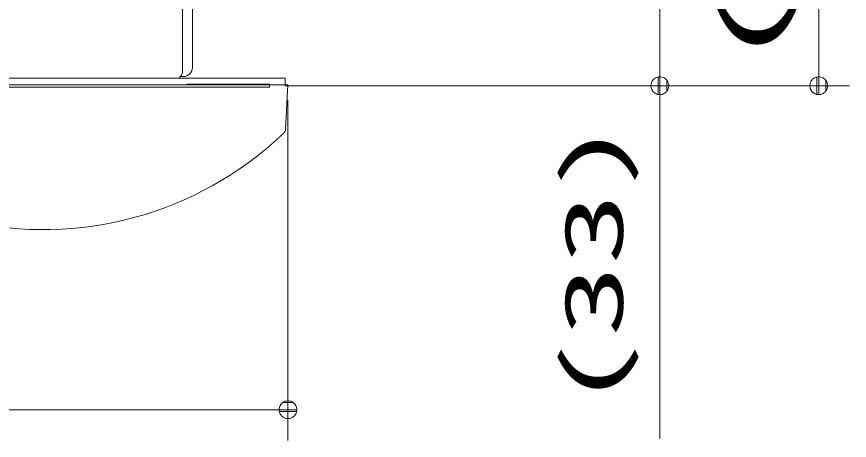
# Model space of a CAD drawing. Units: millimetres on the paper. Extents: x -305 to 305, y -152 to 152.
# Drawn here: x -77.22 to -50.01, y 77.89 to 91.73 of the extents above; entities that cross this region are included whole.
import ezdxf
from ezdxf.enums import TextEntityAlignment as Align

# ---------------------------------------------------------------- set-up
doc = ezdxf.new("R2010")
doc.units = ezdxf.units.MM
doc.linetypes.add('LONG_DASHED2', pattern=[13, 12, -1])
doc.layers.add('0-2_S3', color=7, linetype='Continuous', lineweight=9)
doc.layers.add('0-4_0', color=7, linetype='Continuous', lineweight=9)
doc.styles.add('ＭＳ ゴシック', font='')
doc.styles.get('ＭＳ ゴシック').set_extended_font_data('MS Gothic')

# ---------------------------------------------------------------- blocks, each defined once
blk = doc.blocks.new('_DOTSMALL')
at = {"layer": '0-4_0'}
for p, q in [((0.0746, 0.1), (-0.0746, 0.1)), ((0.1223, -0.0248), (-0.1223, -0.0248))]:
    blk.add_line(p, q, dxfattribs=at)
for points in [[(0.125, 0), (0.124, 0.0157), (0.1211, 0.0311), (0.1162, 0.046), (0.1095, 0.0602), (0.1011, 0.0735), (0.0911, 0.0856), (0.0797, 0.0963), (0.067, 0.1055), (0.0532, 0.1131), (0.0386, 0.1189), (0.0234, 0.1228), (0.0078, 0.1248), (-0.0078, 0.1248), (-0.0234, 0.1228), (-0.0386, 0.1189), (-0.0532, 0.1131), (-0.067, 0.1055), (-0.0797, 0.0963), (-0.0911, 0.0856), (-0.1011, 0.0735), (-0.1095, 0.0602), (-0.1162, 0.046), (-0.1211, 0.0311), (-0.124, 0.0157), (-0.125, 0), (0, 0)], [(-0.125, 0), (-0.124, -0.0157), (-0.1211, -0.0311), (-0.1162, -0.046), (-0.1095, -0.0602), (-0.1011, -0.0735), (-0.0911, -0.0856), (-0.0797, -0.0963), (-0.067, -0.1055), (-0.0532, -0.1131), (-0.0386, -0.1189), (-0.0234, -0.1228), (-0.0078, -0.1248), (0.0078, -0.1248), (0.0234, -0.1228), (0.0386, -0.1189), (0.0532, -0.1131), (0.067, -0.1055), (0.0797, -0.0963), (0.0911, -0.0856), (0.1011, -0.0735), (0.1095, -0.0602), (0.1162, -0.046), (0.1211, -0.0311), (0.124, -0.0157), (0.125, 0), (0, 0)]]:
    blk.add_lwpolyline(points, close=True, dxfattribs=at)

msp = doc.modelspace()

# ---------------------------------------------------------------- linework, layer by layer
at = {"layer": '0-2_S3'}
for p, q in [((-71.47, 90.075), (-71.47, 106.126)), ((-71.8, 103.326), (-71.8, 89.93)), ((-51.008, 99.537), (-51.008, 89.475)), ((-56.2, 92.757), (-56.2, 89.475)), ((-71.9, 89.725), (-71.831, 89.821)), ((-104.261, 89.725), (-68.441, 89.725)), ((-71.862, 89.775), (-71.77, 89.775)), ((-68.441, 89.505), (-68.441, 89.725)), ((-103.354, 89.505), (-68.35, 89.505)), ((-68.45, 89.475), (-50.008, 89.475)), ((-68.35, 89.505), (-68.426, 88.046)), ((-56.2, 89.475), (-56.2, 77.955)), ((-68.35, 89.005), (-68.35, 77.89)), ((-68.35, 78.89), (-104.352, 78.89))]:
    msp.add_line(p, q, dxfattribs=at)
at = {"layer": '0-2_S3', "linetype": 'LONG_DASHED2'}
for p, q in [((-68.95, 89.525), (-71.65, 89.525)), ((-68.95, 89.475), (-68.95, 89.525)), ((-103.752, 89.425), (-68.95, 89.425)), ((-68.95, 89.425), (-68.95, 89.475))]:
    msp.add_line(p, q, dxfattribs=at)
at = {"layer": '0-2_S3'}
for points in [[(-68.472, 87.946), (-68.475, 87.943), (-68.478, 87.94), (-68.482, 87.937), (-68.485, 87.934), (-68.488, 87.931), (-68.491, 87.928), (-68.494, 87.925), (-68.498, 87.922), (-68.501, 87.919), (-68.504, 87.916), (-68.507, 87.912), (-68.51, 87.909), (-68.514, 87.906), (-68.517, 87.903), (-68.52, 87.9), (-68.523, 87.897), (-68.526, 87.894), (-68.529, 87.891), (-68.533, 87.888), (-68.536, 87.885), (-68.539, 87.882), (-68.542, 87.879), (-68.545, 87.876), (-68.549, 87.873), (-68.552, 87.87), (-68.555, 87.867), (-68.558, 87.864), (-68.561, 87.861), (-68.565, 87.858), (-68.568, 87.855), (-68.571, 87.852), (-68.574, 87.848), (-68.578, 87.845), (-68.581, 87.842), (-68.584, 87.839), (-68.587, 87.836), (-68.59, 87.833), (-68.594, 87.83), (-68.597, 87.827)], [(-68.723, 87.71), (-68.727, 87.708), (-68.73, 87.705), (-68.733, 87.702), (-68.737, 87.699), (-68.74, 87.696), (-68.743, 87.693), (-68.746, 87.69), (-68.75, 87.687), (-68.753, 87.684), (-68.756, 87.681), (-68.76, 87.678), (-68.763, 87.675), (-68.766, 87.672), (-68.77, 87.669), (-68.773, 87.666), (-68.776, 87.663), (-68.779, 87.66), (-68.783, 87.657), (-68.786, 87.655), (-68.789, 87.652), (-68.793, 87.649), (-68.796, 87.646), (-68.799, 87.643), (-68.803, 87.64), (-68.806, 87.637), (-68.809, 87.634), (-68.813, 87.631), (-68.816, 87.628), (-68.819, 87.625), (-68.822, 87.622), (-68.826, 87.619), (-68.829, 87.616), (-68.832, 87.614), (-68.836, 87.611), (-68.839, 87.608), (-68.842, 87.605), (-68.846, 87.602), (-68.849, 87.599), (-68.852, 87.596)], [(-68.597, 87.827), (-68.6, 87.824), (-68.603, 87.821), (-68.607, 87.818), (-68.61, 87.815), (-68.613, 87.812), (-68.616, 87.809), (-68.619, 87.806), (-68.623, 87.803), (-68.626, 87.8), (-68.629, 87.797), (-68.632, 87.794), (-68.636, 87.791), (-68.639, 87.788), (-68.642, 87.785), (-68.645, 87.782), (-68.649, 87.779), (-68.652, 87.776), (-68.655, 87.773), (-68.658, 87.77), (-68.662, 87.767), (-68.665, 87.764), (-68.668, 87.761), (-68.671, 87.758), (-68.675, 87.755), (-68.678, 87.752), (-68.681, 87.749), (-68.684, 87.746), (-68.688, 87.743), (-68.691, 87.74), (-68.694, 87.737), (-68.697, 87.734), (-68.701, 87.731), (-68.704, 87.728), (-68.707, 87.725), (-68.71, 87.722), (-68.714, 87.719), (-68.717, 87.716), (-68.72, 87.713), (-68.723, 87.71)], [(-69.114, 87.372), (-69.117, 87.369), (-69.121, 87.366), (-69.124, 87.363), (-69.128, 87.361), (-69.131, 87.358), (-69.134, 87.355), (-69.138, 87.352), (-69.141, 87.35), (-69.145, 87.347), (-69.148, 87.344), (-69.152, 87.341), (-69.155, 87.338), (-69.159, 87.336), (-69.162, 87.333), (-69.166, 87.33), (-69.169, 87.328), (-69.172, 87.325), (-69.176, 87.322), (-69.179, 87.319), (-69.183, 87.317), (-69.186, 87.314), (-69.19, 87.311), (-69.193, 87.308), (-69.197, 87.306), (-69.2, 87.303), (-69.204, 87.3), (-69.207, 87.297), (-69.211, 87.295), (-69.214, 87.292), (-69.218, 87.289), (-69.221, 87.286), (-69.225, 87.284), (-69.228, 87.281), (-69.231, 87.278), (-69.235, 87.276), (-69.238, 87.273), (-69.242, 87.27), (-69.245, 87.267), (-69.249, 87.265)], [(-68.982, 87.483), (-68.985, 87.48), (-68.989, 87.477), (-68.992, 87.474), (-68.995, 87.471), (-68.999, 87.468), (-69.002, 87.465), (-69.005, 87.462), (-69.009, 87.459), (-69.012, 87.457), (-69.015, 87.454), (-69.019, 87.451), (-69.022, 87.448), (-69.025, 87.445), (-69.029, 87.442), (-69.032, 87.439), (-69.036, 87.436), (-69.039, 87.434), (-69.042, 87.431), (-69.046, 87.428), (-69.049, 87.425), (-69.052, 87.422), (-69.056, 87.419), (-69.059, 87.417), (-69.063, 87.414), (-69.066, 87.411), (-69.069, 87.408), (-69.073, 87.405), (-69.076, 87.402), (-69.08, 87.4), (-69.083, 87.397), (-69.086, 87.394), (-69.09, 87.391), (-69.093, 87.388), (-69.097, 87.386), (-69.1, 87.383), (-69.103, 87.38), (-69.107, 87.377), (-69.11, 87.374), (-69.114, 87.372)], [(-68.852, 87.596), (-68.856, 87.593), (-68.859, 87.59), (-68.862, 87.587), (-68.866, 87.584), (-68.869, 87.581), (-68.872, 87.579), (-68.876, 87.576), (-68.879, 87.573), (-68.882, 87.57), (-68.885, 87.567), (-68.889, 87.564), (-68.892, 87.561), (-68.895, 87.558), (-68.899, 87.555), (-68.902, 87.552), (-68.905, 87.549), (-68.909, 87.546), (-68.912, 87.544), (-68.915, 87.541), (-68.919, 87.538), (-68.922, 87.535), (-68.925, 87.532), (-68.929, 87.529), (-68.932, 87.526), (-68.935, 87.523), (-68.939, 87.52), (-68.942, 87.517), (-68.945, 87.514), (-68.949, 87.512), (-68.952, 87.509), (-68.955, 87.506), (-68.959, 87.503), (-68.962, 87.5), (-68.965, 87.497), (-68.969, 87.494), (-68.972, 87.491), (-68.975, 87.488), (-68.979, 87.485), (-68.982, 87.483)], [(-69.249, 87.265), (-69.252, 87.262), (-69.256, 87.259), (-69.259, 87.256), (-69.263, 87.254), (-69.266, 87.251), (-69.27, 87.248), (-69.273, 87.245), (-69.277, 87.243), (-69.28, 87.24), (-69.283, 87.237), (-69.287, 87.234), (-69.29, 87.232), (-69.294, 87.229), (-69.297, 87.226), (-69.301, 87.223), (-69.304, 87.221), (-69.308, 87.218), (-69.311, 87.215), (-69.315, 87.212), (-69.318, 87.21), (-69.321, 87.207), (-69.325, 87.204), (-69.328, 87.201), (-69.332, 87.199), (-69.335, 87.196), (-69.339, 87.193), (-69.342, 87.19), (-69.346, 87.188), (-69.349, 87.185), (-69.353, 87.182), (-69.356, 87.179), (-69.359, 87.177), (-69.363, 87.174), (-69.366, 87.171), (-69.37, 87.168), (-69.373, 87.166)]]:
    msp.add_lwpolyline(points, dxfattribs=at)
for centre, radius, start, end in [((-71.77, 90.075), 0.3, 270, 0), ((-71.965, 89.918), 0.165, 324.1187, 3.9727), ((-68.576, 88.054), 0.15, 313.9083, 356.9989), ((-76.341, 96.121), 11.347, 251.9231, 307.8854)]:
    msp.add_arc(centre, radius, start, end, dxfattribs=at)

# ---------------------------------------------------------------- block references
at = {"layer": '0-2_S3', "xscale": 2.32, "yscale": 2.32, "rotation": 270}
for p in [(-56.2, 89.475), (-51.008, 89.475)]:
    msp.add_blockref('_DOTSMALL', p, dxfattribs=at)
at = {"layer": '0-2_S3', "xscale": 2.32, "yscale": 2.32}
msp.add_blockref('_DOTSMALL', (-68.35, 78.89), dxfattribs=at)

# ---------------------------------------------------------------- texts
at = {"layer": '0-2_S3', "style": 'ＭＳ ゴシック'}
for s, width, p in [('(101)', 2.15, (-51.638, 90.026)), ('(33)', 1.8, (-56.829, 78.915))]:
    msp.add_text(s, height=1.924, rotation=90, dxfattribs=dict(at, width=width)).set_placement(p, align=Align.BOTTOM_LEFT)

doc.saveas('drawing.dxf')
